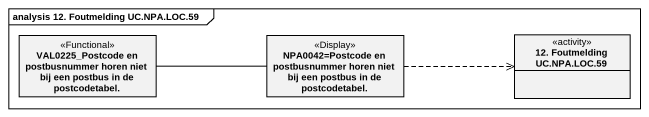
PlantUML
@startuml
mainframe analysis 12. Foutmelding UC.NPA.LOC.59
hide circle
hide empty members
class "VAL0225_Postcode en postbusnummer horen niet bij een postbus in de postcodetabel." as VAL0225_Postcode_en <<Functional>>
class "NPA0042=Postcode en postbusnummer horen niet bij een postbus in de postcodetabel." as NPA0042_Postcode_en <<Display>>
class "12. Foutmelding UC.NPA.LOC.59" as c12_Foutmelding_UC_NPA_LOC_59 <<activity>>
VAL0225_Postcode_en -right- NPA0042_Postcode_en
NPA0042_Postcode_en .right.> c12_Foutmelding_UC_NPA_LOC_59
@enduml
